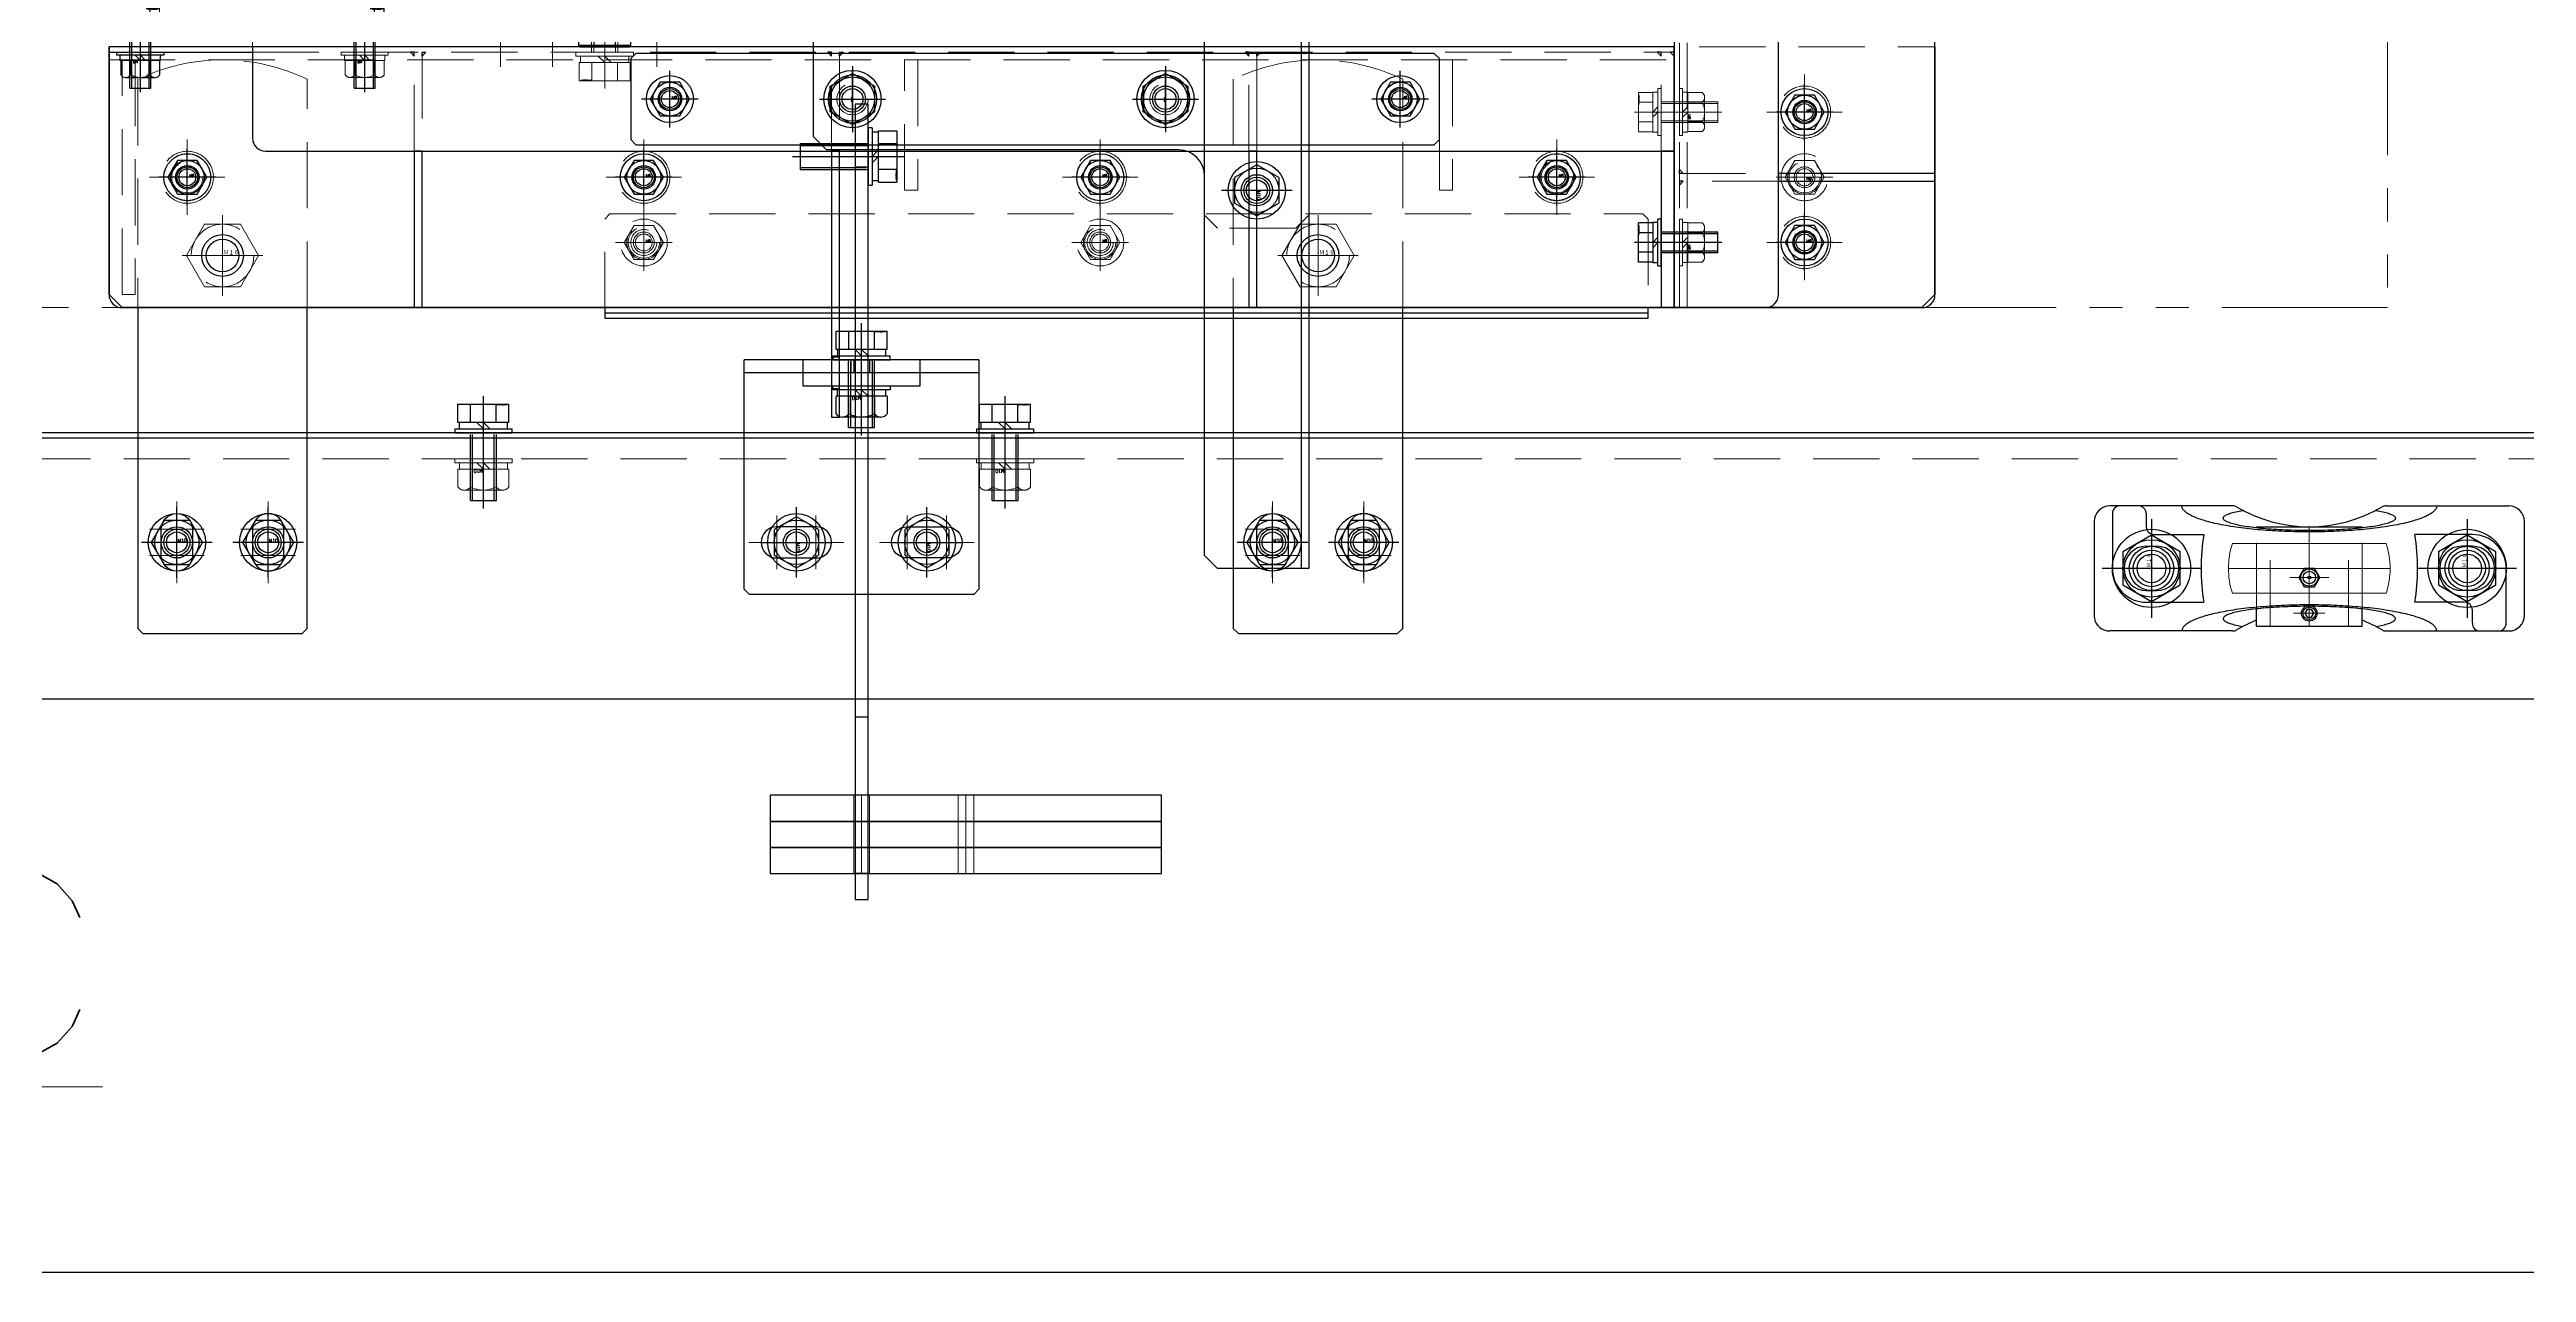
# Model space of a CAD drawing. Header units: millimetres. Extents: x -8731 to 85711, y -14522 to 31379.
# Drawn here: x 11415 to 12364, y 16897 to 17366 of the extents above; entities that cross this region are included whole.
import ezdxf

# ---------------------------------------------------------------- set-up
doc = ezdxf.new("R2010")
doc.units = ezdxf.units.MM
doc.header["$LTSCALE"] = 4
for name, pattern in [('CENTER2', [28.575, 19.05, -3.175, 3.175, -3.175]), ('HIDDEN', [9.525, 6.35, -3.175]), ('PHANTOM2', [31.75, 15.875, -3.175, 3.175, -3.175, 3.175, -3.175])]:
    doc.linetypes.add(name, pattern=pattern)
for name, color, linetype, lineweight in [('01_NORMAL', 7, 'Continuous', 25), ('04_HIDDEN', 2, 'HIDDEN', 13), ('05_CENTER', 4, 'CENTER2', 13), ('06_PHANTOM', 2, 'PHANTOM2', 13), ('08_DIM', 3, 'Continuous', 13)]:
    doc.layers.add(name, color=color, linetype=linetype, lineweight=lineweight)
doc.layers.add('10_DRAFT', color=8, linetype='Continuous', lineweight=0, plot=False)
doc.styles.add('KANJI0', font='txt.shx', dxfattribs={"width": 0.9, "height": 30, "bigfont": 'bigfont'})
doc.styles.add('KSS_TXT', font='txt.shx', dxfattribs={"bigfont": 'extfont2.shx'})
doc.styles.add('KSS_TXT_L', font='txt.shx', dxfattribs={"height": 9, "bigfont": 'extfont2.shx'})

# ---------------------------------------------------------------- blocks, each defined once
blk = doc.blocks.new('A$C53D772FE_1_1_1')
at = {"color": 0}
for p, q in [((0, -1000), (1030, -1000)), ((2, -998), (1030, -998))]:
    blk.add_line(p, q, dxfattribs=at)
at = {"layer": '05_CENTER'}
for p, q in [((600, -1007.75), (600, -990.4)), ((800, -1007.75), (800, -990.4))]:
    blk.add_line(p, q, dxfattribs=at)
blk = doc.blocks.new('A$C7E374867_2_1')
at = {"color": 0}
for p, q in [((-9.81, 11), (9.81, 11)), ((-9.81, 4), (-9.81, 11)), ((-4.91, 4), (-4.91, 11)), ((4.91, 4), (4.91, 11)), ((9.81, 4), (9.81, 11)), ((-11, 1.5), (11, 1.5)), ((-11, 1.5), (-11, 0)), ((-11, 0), (11, 0)), ((9.81, 4), (-9.81, 4)), ((-9.25, 4), (-9.25, 1.5)), ((0, 1.5), (-2.5, 4)), ((0, 4), (2.5, 1.5)), ((9.25, 1.5), (9.25, 4)), ((11, 0), (11, 1.5))]:
    blk.add_line(p, q, dxfattribs=at)
at = {"color": 0, "linetype": 'CENTER2'}
blk.add_line((0, -29), (0, 14), dxfattribs=at)
at = {"color": 0, "linetype": 'HIDDEN'}
for p, q in [((-5, -26), (-5, 0)), ((-4.19, -26), (-4.19, 0)), ((4.19, -26), (4.19, 0)), ((5, -26), (5, 0)), ((-5, -26), (5, -26))]:
    blk.add_line(p, q, dxfattribs=at)
at = {"layer": '10_DRAFT', "style": 'KSS_TXT_L'}
blk.add_text('BT-M10x30L,SW,PW', height=0.3, dxfattribs=at).set_placement((5.05, 10.66))
blk = doc.blocks.new('M10Nza_1_1_1')
at = {"color": 0}
for p, q in [((-9.8, 4), (-9.8, 10.69)), ((-7.35, 12), (7.35, 12)), ((-4.9, 4), (-4.9, 10.69)), ((4.9, 10.69), (4.9, 4)), ((9.8, 10.69), (9.8, 4)), ((-9.8, 4), (9.8, 4)), ((-9.2, 1.5), (-9.2, 4)), ((0, 1.5), (-2.5, 4)), ((0, 4), (2.5, 1.5)), ((9.2, 4), (9.2, 1.5))]:
    blk.add_line(p, q, dxfattribs=at)
at = {"color": 0, "linetype": 'CENTER2'}
blk.add_line((0, 12), (0, 0), dxfattribs=at)
at = {"color": 0}
blk.add_lwpolyline([(-11, 1.5), (11, 1.5), (11, 0), (-11, 0)], close=True, dxfattribs=at)
for centre, radius, start, end in [((-7.35, 9.06), 2.94, 33.626, 146.374), ((0, 2.2), 9.8, 60, 120), ((7.35, 9.06), 2.94, 33.626, 146.374)]:
    blk.add_arc(centre, radius, start, end, dxfattribs=at)
at = {"layer": '10_DRAFT', "style": 'KSS_TXT'}
blk.add_text('M10', height=1.25, dxfattribs=at).set_placement((0.26, 4.12))
blk = doc.blocks.new('A$C020300C3_1')
at = {"xscale": -1}
blk.add_blockref('A$C53D772FE_1_1_1', (1250, 0), dxfattribs=at)
for p in [(450, -998), (650, -998)]:
    blk.add_blockref('A$C7E374867_2_1', p)
at = {"layer": '04_HIDDEN', "rotation": 180}
for p in [(450, -1008), (650, -1008)]:
    blk.add_blockref('M10Nza_1_1_1', p, dxfattribs=at)
blk = doc.blocks.new('A$C2A2D3C10_1_1_1')
at = {"color": 0}
blk.add_lwpolyline([(100, -1100), (2600, -1100), (2600, -1000), (100, -1000)], close=True, dxfattribs=at)
for centre, radius in [((1682.5, -1040), 6), ((1717.5, -1040), 6), ((2102.5, -1040), 6), ((2137.5, -1040), 6), ((2439.5, -1050), 8.5), ((2560.5, -1050), 8.5)]:
    blk.add_circle(centre, radius, dxfattribs=at)
at = {"layer": '04_HIDDEN'}
blk.add_line((100, -1008), (2600, -1008), dxfattribs=at)
at = {"layer": '05_CENTER'}
for p, q in [((1800, -991.1), (1800, -1017.13)), ((2000, -991.1), (2000, -1017.13)), ((1682.5, -1049.34), (1682.5, -1030.66)), ((1717.5, -1049.34), (1717.5, -1030.66)), ((2102.5, -1049.34), (2102.5, -1030.66)), ((2137.5, -1049.34), (2137.5, -1030.66)), ((1691.84, -1040), (1673.16, -1040)), ((1726.84, -1040), (1708.16, -1040)), ((2111.84, -1040), (2093.16, -1040)), ((2146.84, -1040), (2128.16, -1040)), ((2439.5, -1062.34), (2439.5, -1037.66)), ((2560.5, -1062.34), (2560.5, -1037.66)), ((2451.84, -1050), (2427.16, -1050)), ((2572.84, -1050), (2548.16, -1050))]:
    blk.add_line(p, q, dxfattribs=at)
blk = doc.blocks.new('A$C18E43E91_1_1')
at = {"color": 0}
blk.add_lwpolyline([(-22.5, -5), (22.5, -5), (22.5, 0), (-22.5, 0)], close=True, dxfattribs=at)
at = {"layer": '05_CENTER'}
blk.add_line((0, 4.54), (0, -9.56), dxfattribs=at)
blk = doc.blocks.new('A$C5BDD71DD_1_1')
at = {"color": 0}
blk.add_lwpolyline([(-35, 0), (115, 0), (115, 10), (-35, 10)], close=True, dxfattribs=at)
at = {"layer": '04_HIDDEN'}
for p, q in [((-3, 10), (-3, 0)), ((3, 10), (3, 0)), ((37, 10), (37, 0)), ((43, 10), (43, 0))]:
    blk.add_line(p, q, dxfattribs=at)
at = {"layer": '10_DRAFT'}
for p, q in [((0, 10), (0, 0)), ((40, 10), (40, 0))]:
    blk.add_line(p, q, dxfattribs=at)
blk = doc.blocks.new('A$C72D80D2E_1_1')
at = {"color": 0}
for p, q in [((-70, 75), (-70, -15)), ((-70, 75), (18, 75)), ((-65, 75), (-65, -15)), ((18, 75), (20, 73)), ((20, 73), (20, -13)), ((-65, 52.5), (-70, 52.5)), ((-70, 33), (-65, 33)), ((-70, 27), (-65, 27)), ((-70, 7.5), (-65, 7.5)), ((18, -15), (-70, -15)), ((20, -13), (18, -15))]:
    blk.add_line(p, q, dxfattribs=at)
for points in [[(6, 62.5), (6, 47.5, -1), (-6, 47.5), (-6, 62.5, -1)], [(6, -2.5), (6, 12.5, 1), (-6, 12.5), (-6, -2.5, 1)]]:
    blk.add_lwpolyline(points, format="xyb", close=True, dxfattribs=at)
at = {"layer": '04_HIDDEN'}
for p, q in [((-65, 35), (-70, 35)), ((-65, 34), (-70, 34)), ((-65, 26), (-70, 26)), ((-65, 25), (-70, 25))]:
    blk.add_line(p, q, dxfattribs=at)
at = {"layer": '05_CENTER'}
for p, q in [((0, 36.82), (0, 73.18)), ((10.27, 62.5), (-10.27, 62.5)), ((10.27, 55), (-10.27, 55)), ((10.27, 47.5), (-10.27, 47.5)), ((-60.91, 30), (-74.09, 30)), ((0, 23.18), (0, -13.18)), ((10.27, 12.5), (-10.27, 12.5)), ((10.27, 5), (-10.27, 5)), ((10.27, -2.5), (-10.27, -2.5))]:
    blk.add_line(p, q, dxfattribs=at)
blk = doc.blocks.new('A$C26AE4281_1_1')
at = {"color": 0}
for p, q in [((215, 5), (215, 0)), ((275, 5), (275, 0))]:
    blk.add_line(p, q, dxfattribs=at)
blk.add_lwpolyline([(-20, 0), (285, 0), (285, 5), (-20, 5)], close=True)
at = {"layer": '04_HIDDEN'}
for p, q in [((-5, 5), (-5, 0)), ((-4, 5), (-4, 0)), ((4, 5), (4, 0)), ((5, 5), (5, 0))]:
    blk.add_line(p, q, dxfattribs=at)
at = {"layer": '05_CENTER'}
blk.add_line((0, 9.09), (0, -4.09), dxfattribs=at)
blk = doc.blocks.new('10b_2_1')
at = {"color": 0, "linetype": 'CENTER2'}
for p, q in [((0, -13.51), (0, 13.51)), ((13.51, 0), (-13.51, 0))]:
    blk.add_line(p, q, dxfattribs=at)
at = {"color": 0}
for p, q in [((-4.9, 8.49), (-9.8, 0)), ((-9.8, 0), (-4.9, -8.49)), ((-4.9, 8.49), (4.9, 8.49)), ((9.8, 0), (4.9, 8.49)), ((4.9, -8.49), (9.8, 0)), ((-4.9, -8.49), (4.9, -8.49))]:
    blk.add_line(p, q, dxfattribs=at)
for radius in [11, 8.49, 5, 4]:
    blk.add_circle((0, 0), radius, dxfattribs=at)
at = {"layer": '10_DRAFT', "style": 'KSS_TXT'}
blk.add_text('M10', height=1.25, dxfattribs=at).set_placement((0.26, 0.12))
blk = doc.blocks.new('A$C3FA900D2_1_1')
for name, p, rotation in [('A$C5BDD71DD_1_1', (255, 2.5), 90), ('A$C5BDD71DD_1_1', (265, 2.5), 90), ('A$C5BDD71DD_1_1', (275, 2.5), 90), ('A$C18E43E91_1_1', (83, 2.5), 90), ('A$C7E374867_2_1', (78, 2.5), 90), ('M10Nza_1_1_1', (88, 2.5), 270)]:
    blk.add_blockref(name, p, dxfattribs=dict(rotation=rotation))
for name, p in [('A$C72D80D2E_1_1', (148, -27.5)), ('10b_2_1', (148, 27.5)), ('A$C7E374867_2_1', (0, 5)), ('A$C26AE4281_1_1', (0, 0)), ('10b_2_1', (148, -22.5))]:
    blk.add_blockref(name, p)
blk = doc.blocks.new('A$C16EB5BEB_1_1')
at = {"rotation": 270}
blk.add_blockref('A$C3FA900D2_1_1', (27.5, 148), dxfattribs=at)
blk = doc.blocks.new('M16Tz_1_1_1')
at = {"color": 0}
for radius in [8, 6.25]:
    blk.add_circle((0, 0), radius, dxfattribs=at)
at = {"layer": '05_CENTER'}
for p, q in [((0, -14.81), (0, 14.81)), ((14.81, 0), (-14.81, 0))]:
    blk.add_line(p, q, dxfattribs=at)
blk = doc.blocks.new('A$C248C13DD_1_1')
blk.add_lwpolyline([(90, 50), (-33, 50), (-35, 48), (-35, -13), (-33, -15), (90, -15)])
at = {"color": 0}
for points in [[(-5, 41), (5, 41, -1), (5, 29), (-5, 29, -1)], [(-5, -6), (5, -6, 1), (5, 6), (-5, 6, 1)]]:
    blk.add_lwpolyline(points, format="xyb", close=True, dxfattribs=at)
at = {"layer": '04_HIDDEN'}
for points in [[(177.59, 50), (90, 50)], [(90, -15), (177.59, -15)]]:
    blk.add_lwpolyline(points, dxfattribs=at)
blk.add_arc((110, 17.5), 75, 334.32071, 25.67929, dxfattribs=at)
at = {"layer": '05_CENTER'}
for p, q in [((-5, 45.5), (-5, 24.5)), ((0, 45.5), (0, 24.5)), ((5, 45.5), (5, 24.5)), ((15.68, 35), (-15.68, 35)), ((-5, -10.5), (-5, 10.5)), ((0, -10.5), (0, 10.5)), ((5, -10.5), (5, 10.5)), ((15.68, 0), (-15.68, 0))]:
    blk.add_line(p, q, dxfattribs=at)
blk.add_blockref('M16Tz_1_1_1', (110, 17.5))
blk = doc.blocks.new('M16Bu_1_1')
at = {"color": 0}
for p, q in [((-6.92, 11.99), (-13.85, 0)), ((6.93, 11.99), (-6.92, 11.99)), ((13.85, 0), (6.93, 11.99)), ((-13.85, 0), (-6.92, -11.99)), ((6.93, -11.99), (13.85, 0)), ((-6.92, -11.99), (6.93, -11.99))]:
    blk.add_line(p, q, dxfattribs=at)
at = {"color": 0, "linetype": 'CENTER2'}
for p, q in [((0, -15.42), (0, 15.42)), ((15.42, 0), (-15.42, 0))]:
    blk.add_line(p, q, dxfattribs=at)
at = {"color": 0}
blk.add_circle((0, 0), 11.99, dxfattribs=at)
at = {"layer": '10_DRAFT', "style": 'KANJI0', "width": 0.82}
blk.add_text('Ｍ１６', height=1.714, dxfattribs=at).set_placement((0.41, 0.18))
blk = doc.blocks.new('A$C133D4326_1_1')
at = {"rotation": 90}
blk.add_blockref('A$C248C13DD_1_1', (0, 0), dxfattribs=at)
for p in [(-35, 0), (0, 0)]:
    blk.add_blockref('10b_2_1', p)
at = {"layer": '04_HIDDEN'}
blk.add_blockref('M16Bu_1_1', (-17.5, 110), dxfattribs=at)
blk = doc.blocks.new('A$C76D83096_1_1_1')
at = {"layer": '05_CENTER'}
for p, q in [((-5.79, 43), (11.69, 43)), ((-5.79, 0), (1705.69, 0)), ((-5.74, -43), (11.74, -43))]:
    blk.add_line(p, q, dxfattribs=at)
blk = doc.blocks.new('A$C4A032556_1_1_1')
at = {"color": 0}
blk.add_lwpolyline([(150, 50), (150, 50), (150, -45), (145, -50), (-545, -50), (-550, -45), (-550, 50)], dxfattribs=at)
for centre in [(100, 25), (-520, 0), (-345, 0), (-170, 0), (5, 0), (100, -25)]:
    blk.add_circle(centre, 4.5, dxfattribs=at)
at = {"layer": '04_HIDDEN'}
blk.add_lwpolyline([(-550, 50), (150, 50)], dxfattribs=at)
for centre in [(100, 25), (-520, 0), (-345, 0), (-170, 0), (5, 0), (100, -25)]:
    blk.add_circle(centre, 10, dxfattribs=at)
at = {"layer": '05_CENTER'}
for p, q in [((100, 10.56), (100, 39.44)), ((114.44, 25), (85.56, 25)), ((-520, -14.44), (-520, 14.44)), ((-345, -14.44), (-345, 14.44)), ((-170, -14.44), (-170, 14.44)), ((5, -14.44), (5, 14.44)), ((-505.56, 0), (-534.44, 0)), ((-330.56, 0), (-359.44, 0)), ((-155.56, 0), (-184.44, 0)), ((19.44, 0), (-9.44, 0)), ((100, -39.44), (100, -10.56)), ((114.44, -25), (85.56, -25))]:
    blk.add_line(p, q, dxfattribs=at)
blk = doc.blocks.new('A$C73615150_1_1_1')
at = {"color": 0}
for p, q in [((-80, 48), (-25, 48)), ((-25, 50), (-25, 15)), ((-20, 10), (520, 10))]:
    blk.add_line(p, q, dxfattribs=at)
blk.add_lwpolyline([(520, -50), (520, -50), (520, 50), (-80, 50), (-80, -45, 0.414214), (-75, -50), (-75, -50), (520, -50)], format="xyb", dxfattribs=at)
at = {"color": 3}
for points in [[(37, 48), (35.5, 48), (35.5, 48), (37, 46.5)], [(40, 48), (41.5, 48), (41.5, 48), (40, 46.5)], [(197, 48), (195.5, 48), (195.5, 48), (197, 46.5)], [(200, 48), (201.5, 48), (201.5, 48), (200, 46.5)], [(357, 48), (355.5, 48), (355.5, 48), (357, 46.5)], [(360, 48), (361.5, 48), (361.5, 48), (360, 46.5)], [(515, 48), (513.5, 48), (513.5, 48), (515, 46.5)], [(520, 48), (518.5, 48), (518.5, 48), (520, 46.5)]]:
    blk.add_lwpolyline(points, close=True, dxfattribs=at)
at = {"color": 0}
for points in [[(40, 10), (37, 10), (37, -50), (40, -50)], [(200, 10), (197, 10), (197, -92), (200, -92)], [(360, 10), (357, 10), (357, -50), (360, -50)], [(520, 10), (515, 10), (515, -50), (520, -50)]]:
    blk.add_lwpolyline(points, close=True, dxfattribs=at)
for centre in [(135, 30), (415, 30), (-50, 0), (125, 0), (300, 0), (475, 0)]:
    blk.add_circle(centre, 4.5, dxfattribs=at)
blk.add_arc((-20, 15), 5, 180, 270, dxfattribs=at)
at = {"layer": '04_HIDDEN'}
for p, q in [((-25, 48), (520, 48)), ((37, 10), (37, 48)), ((40, 48), (40, 10)), ((197, 10), (197, 48)), ((200, 48), (200, 10)), ((357, 10), (357, 48)), ((360, 10), (360, 48)), ((360, 48), (360, 10)), ((515, 10), (515, 48)), ((520, 48), (520, 10)), ((197, -69), (200, -69)), ((197, -81), (200, -81))]:
    blk.add_line(p, q, dxfattribs=at)
at = {"layer": '05_CENTER'}
for p, q in [((-68, 42.39), (-68, 55.61)), ((18, 42.39), (18, 55.61)), ((70, 42.39), (70, 55.61)), ((90, 42.39), (90, 55.61)), ((110, 42.39), (110, 55.61)), ((130, 42.39), (130, 55.61)), ((142.34, 30), (127.66, 30)), ((135, 22.66), (135, 37.34)), ((422.34, 30), (407.66, 30)), ((415, 22.66), (415, 37.34)), ((509.2, 25), (525.89, 25)), ((-50, -9.34), (-50, 9.34)), ((125, -9.34), (125, 9.34)), ((300, -9.34), (300, 9.34)), ((475, -9.34), (475, 9.34)), ((-40.66, 0), (-59.34, 0)), ((134.34, 0), (115.66, 0)), ((309.34, 0), (290.66, 0)), ((484.34, 0), (465.66, 0)), ((509.2, -25), (525.89, -25)), ((191.62, -75), (205.22, -75))]:
    blk.add_line(p, q, dxfattribs=at)
at = {"layer": '10_DRAFT'}
blk.add_line((-25, 48), (-25, 50), dxfattribs=at)
blk = doc.blocks.new('A$C736D5B8A_1_1_1')
at = {"color": 0}
blk.add_line((-117, 10), (1773, 10), dxfattribs=at)
blk.add_lwpolyline([(-117, -50), (1773, -50, 0.414214), (1778, -45), (1778, 50), (-122, 50), (-122, -45, 0.414214)], format="xyb", close=True, dxfattribs=at)
at = {"color": 3}
for points in [[(-73.5, 48), (-75, 48), (-75, 48), (-73.5, 46.5)], [(-70.5, 48), (-69, 48), (-69, 48), (-70.5, 46.5)]]:
    blk.add_lwpolyline(points, close=True, dxfattribs=at)
at = {"color": 0}
blk.add_lwpolyline([(-70.5, 10), (-73.5, 10), (-73.5, -50), (-70.5, -50)], close=True, dxfattribs=at)
for centre in [(-97, 0), (-47, 0)]:
    blk.add_circle(centre, 4.5, dxfattribs=at)
blk.add_arc((-117, 15), 5, 180, 270, dxfattribs=at)
at = {"layer": '04_HIDDEN'}
for p, q in [((-122, 48), (1778, 48)), ((-73.5, 10), (-73.5, 48)), ((-70.5, 48), (-70.5, 10))]:
    blk.add_line(p, q, dxfattribs=at)
at = {"layer": '05_CENTER'}
for p, q in [((-97, 55.8), (-97, 42.11)), ((-47, 55.8), (-47, 42.11)), ((-97, -9.34), (-97, 9.34)), ((-47, -9.34), (-47, 9.34)), ((-87.66, 0), (-106.34, 0)), ((-37.66, 0), (-56.34, 0))]:
    blk.add_line(p, q, dxfattribs=at)
blk = doc.blocks.new('M8Nza_1_1_1')
at = {"color": 0}
for p, q in [((5.62, 9.7), (-5.63, 9.7)), ((-7.7, 3.2), (7.7, 3.2)), ((-7.7, 3.2), (-7.7, 1.2)), ((-7.5, 8.69), (-7.5, 3.2)), ((-3.75, 3.2), (-3.75, 8.69)), ((0, 1.2), (-2, 3.2)), ((0, 3.2), (2, 1.2)), ((3.75, 8.69), (3.75, 3.2)), ((7.5, 3.2), (7.5, 8.69)), ((7.7, 3.2), (7.7, 1.2))]:
    blk.add_line(p, q, dxfattribs=at)
at = {"color": 0, "linetype": 'CENTER2'}
blk.add_line((0, 9.7), (0, 0), dxfattribs=at)
at = {"color": 0}
blk.add_lwpolyline([(-9, 1.2), (9, 1.2), (9, 0), (-9, 0)], close=True, dxfattribs=at)
for centre, radius, start, end in [((-5.63, 7.45), 2.25, 33.626, 146.374), ((0, 2.2), 7.5, 60, 120), ((5.62, 7.45), 2.25, 33.626, 146.374)]:
    blk.add_arc(centre, radius, start, end, dxfattribs=at)
at = {"layer": '10_DRAFT', "style": 'KSS_TXT'}
blk.add_text('M8', height=1, dxfattribs=at).set_placement((0.87, 3.27))
blk = doc.blocks.new('A$C46CB4146_1_1_1')
at = {"color": 0, "linetype": 'CENTER2'}
blk.add_line((0, -23.3), (0, 10.2), dxfattribs=at)
at = {"color": 0}
for p, q in [((-9, 1.2), (9, 1.2)), ((-9, 1.2), (-9, 0)), ((-7.7, 3.2), (-7.7, 1.2)), ((7.7, 3.2), (-7.7, 3.2)), ((-7.51, 8.7), (7.51, 8.7)), ((-7.51, 3.2), (-7.51, 8.7)), ((-3.75, 3.2), (-3.75, 8.7)), ((0, 1.2), (-2, 3.2)), ((0, 3.2), (2, 1.2)), ((3.75, 3.2), (3.75, 8.7)), ((7.51, 3.2), (7.51, 8.7)), ((7.7, 1.2), (7.7, 3.2)), ((9, 0), (9, 1.2)), ((-9, 0), (9, 0))]:
    blk.add_line(p, q, dxfattribs=at)
at = {"color": 0, "linetype": 'HIDDEN'}
for p, q in [((-4, -21.8), (-4, 0)), ((-3.32, -21.8), (-3.32, 0)), ((3.32, -21.8), (3.32, 0)), ((4, -21.8), (4, 0)), ((-4, -21.8), (4, -21.8))]:
    blk.add_line(p, q, dxfattribs=at)
at = {"layer": '10_DRAFT', "style": 'KSS_TXT_L'}
blk.add_text('BT-M8x25L,SW,PW', height=0.3, dxfattribs=at).set_placement((2.97, 8.36))
blk = doc.blocks.new('8b_1_1_1')
at = {"color": 0, "linetype": 'CENTER2'}
for p, q in [((0, -10.87), (0, 10.87)), ((10.87, 0), (-10.87, 0))]:
    blk.add_line(p, q, dxfattribs=at)
at = {"color": 0}
for p, q in [((-3.75, 6.49), (-7.5, 0)), ((-3.75, 6.49), (-7.5, 0)), ((-7.5, 0), (-3.75, -6.49)), ((-7.5, 0), (-3.75, -6.49)), ((3.75, 6.49), (-3.75, 6.49)), ((3.75, 6.49), (-3.75, 6.49)), ((7.5, 0), (3.75, 6.49)), ((7.5, 0), (3.75, 6.49)), ((3.75, -6.49), (7.5, 0)), ((3.75, -6.49), (7.5, 0)), ((-3.75, -6.49), (3.75, -6.49)), ((-3.75, -6.49), (3.75, -6.49))]:
    blk.add_line(p, q, dxfattribs=at)
for radius in [9, 6.5, 4, 3.25]:
    blk.add_circle((0, 0), radius, dxfattribs=at)
at = {"layer": '10_DRAFT', "style": 'KSS_TXT'}
blk.add_text('M8', height=1, dxfattribs=at).set_placement((0.76, 0.14))
blk = doc.blocks.new('FWTAS-D20-M10-T20.0a_1_1')
at = {"color": 0}
for p, q in [((-10, -0.5), (10, -0.5)), ((-10, -19.5), (10, -19.5))]:
    blk.add_line(p, q, dxfattribs=at)
blk.add_lwpolyline([(-9.5, -20), (9.5, -20), (10, -19.5), (10, -0.5), (9.5, 0), (-9.5, 0), (-10, -0.5), (-10, -19.5)], close=True, dxfattribs=at)
at = {"layer": '04_HIDDEN', "color": 0}
for p, q in [((-5, 0), (-5, -20)), ((-4, 0), (-4, -20)), ((4, 0), (4, -20)), ((5, 0), (5, -20))]:
    blk.add_line(p, q, dxfattribs=at)
at = {"layer": '05_CENTER', "color": 0}
blk.add_line((0, -23.39), (0, 3.39), dxfattribs=at)
blk = doc.blocks.new('A$C7AFA21F4_1_1_1')
at = {"color": 0}
for p, q in [((-9.81, 11), (9.81, 11)), ((-9.81, 4), (-9.81, 11)), ((-4.91, 4), (-4.91, 11)), ((4.91, 4), (4.91, 11)), ((9.81, 4), (9.81, 11)), ((-11, 1.5), (11, 1.5)), ((-11, 1.5), (-11, 0)), ((-11, 0), (11, 0)), ((9.81, 4), (-9.81, 4)), ((-9.25, 4), (-9.25, 1.5)), ((0, 1.5), (-2.5, 4)), ((0, 4), (2.5, 1.5)), ((9.25, 1.5), (9.25, 4)), ((11, 0), (11, 1.5))]:
    blk.add_line(p, q, dxfattribs=at)
at = {"color": 0, "linetype": 'CENTER2'}
blk.add_line((0, -24), (0, 14), dxfattribs=at)
at = {"color": 0, "linetype": 'HIDDEN'}
for p, q in [((-5, -21), (-5, 0)), ((-4.19, -21), (-4.19, 0)), ((4.19, -21), (4.19, 0)), ((5, -21), (5, 0)), ((-5, -21), (5, -21))]:
    blk.add_line(p, q, dxfattribs=at)
at = {"layer": '10_DRAFT', "style": 'KSS_TXT_L'}
blk.add_text('BT-M10x25L,SW,PW', height=0.3, dxfattribs=at).set_placement((5.1, 10.66))
blk = doc.blocks.new('A$C7CBE1021_1_1')
at = {"color": 0}
blk.add_lwpolyline([(-13, -17.5), (293, -17.5), (295, -15.5), (295, 15.5), (293, 17.5), (-13, 17.5), (-15, 15.5), (-15, -15.5)], close=True, dxfattribs=at)
for centre in [(0, 0), (280, 0)]:
    blk.add_circle(centre, 4.5, dxfattribs=at)
at = {"layer": '05_CENTER'}
for p, q in [((0, -7.34), (0, 7.34)), ((280, -7.34), (280, 7.34)), ((7.34, 0), (-7.34, 0)), ((287.34, 0), (272.66, 0))]:
    blk.add_line(p, q, dxfattribs=at)
blk = doc.blocks.new('NTFLS-20b_1_1')
at = {"color": 0, "linetype": 'CENTER2'}
for p, q in [((0, -11.1), (0, 11.1)), ((11.1, 0), (-11.1, 0))]:
    blk.add_line(p, q, dxfattribs=at)
at = {"color": 0}
for p, q in [((-4.9, 8.49), (-9.8, 0)), ((-9.8, 0), (-4.9, -8.49)), ((-4.9, 8.49), (4.9, 8.49)), ((9.8, 0), (4.9, 8.49)), ((4.9, -8.49), (9.8, 0)), ((-4.9, -8.49), (4.9, -8.49))]:
    blk.add_line(p, q, dxfattribs=at)
for radius in [8.49, 5, 4]:
    blk.add_circle((0, 0), radius, dxfattribs=at)
blk = doc.blocks.new('A$C69041DDD_1_1_1')
at = {"color": 0}
for p, q in [((72, -884.5), (72, -844.5)), ((77, -889.5), (72, -884.5)), ((212, -889.5), (77, -889.5))]:
    blk.add_line(p, q, dxfattribs=at)
blk.add_circle((242, -905), 6, dxfattribs=at)
blk.add_arc((212, -899.5), 10, 0, 90, dxfattribs=at)
at = {"layer": '04_HIDDEN'}
for p, q in [((262, -844.5), (262, -914.5)), ((222, -914.5), (222, -899.5)), ((227, -919.5), (222, -914.5)), ((257, -919.5), (227, -919.5)), ((262, -914.5), (257, -919.5))]:
    blk.add_line(p, q, dxfattribs=at)
for centre in [(87, -870), (207, -870)]:
    blk.add_circle(centre, 6, dxfattribs=at)
at = {"layer": '05_CENTER'}
for p, q in [((87, -880.05), (87, -859.95)), ((207, -880.05), (207, -859.95)), ((76.95, -870), (97.05, -870)), ((196.95, -870), (217.05, -870)), ((242, -914.34), (242, -895.66)), ((232.66, -905), (251.34, -905))]:
    blk.add_line(p, q, dxfattribs=at)
at = {"color": 4, "rotation": 270}
for p in [(87, -870), (207, -870)]:
    blk.add_blockref('NTFLS-20b_1_1', p, dxfattribs=at)
blk = doc.blocks.new('A$C5EC12063_1_1')
at = {"color": 0}
blk.add_line((-1955, 17), (145, 17), dxfattribs=at)
blk.add_lwpolyline([(-1955, 20), (145, 20), (145, -15), (140, -20), (-1950, -20), (-1955, -15)], close=True, dxfattribs=at)
blk.add_circle((0, 0), 6, dxfattribs=at)
at = {"layer": '05_CENTER'}
for p, q in [((9.34, 0), (-9.34, 0)), ((0, -9.34), (0, 9.34))]:
    blk.add_line(p, q, dxfattribs=at)
blk = doc.blocks.new('A$C491655AE_1_1_1')
at = {"color": 0, "linetype": 'CENTER2'}
for p, q in [((0, -12.64), (0, 12.64)), ((-12.64, 0), (12.64, 0))]:
    blk.add_line(p, q, dxfattribs=at)
at = {"color": 0}
for p, q in [((-9.81, 0), (-4.91, 8.5)), ((-4.91, -8.5), (-9.81, 0)), ((-4.91, 8.5), (4.91, 8.5)), ((4.91, 8.5), (9.81, 0)), ((9.81, 0), (4.91, -8.5)), ((4.91, -8.5), (-4.91, -8.5))]:
    blk.add_line(p, q, dxfattribs=at)
for radius in [11, 9.25]:
    blk.add_circle((0, 0), radius, dxfattribs=at)
at = {"layer": '10_DRAFT', "style": 'KSS_TXT_L'}
blk.add_text('BT-M10', height=0.3, dxfattribs=at).set_placement((-0.7, -0.54))
blk = doc.blocks.new('A$C48F4429B_1_1')
for name, p in [('A$C5EC12063_1_1', (57.5, 220)), ('10b_2_1', (57.5, 220)), ('A$C491655AE_1_1_1', (22.5, 185)), ('A$C491655AE_1_1_1', (22.5, 65))]:
    blk.add_blockref(name, p)
at = {"rotation": 90}
blk.add_blockref('A$C69041DDD_1_1_1', (-847.5, -22), dxfattribs=at)
blk = doc.blocks.new('A$C5F8F3055_1_1')
for name, p, rotation in [('A$C48F4429B_1_1', (-480, -847.5), 270), ('A$C736D5B8A_1_1_1', (-50, -828), 90), ('A$C76D83096_1_1_1', (-645, -850), 90), ('M8Nza_1_1_1', (-688, -852), 180), ('A$C46CB4146_1_1_1', (-105, -925), 90)]:
    blk.add_blockref(name, p, dxfattribs=dict(rotation=rotation))
for name, p in [('A$C46CB4146_1_1_1', (-688, -844)), ('A$C46CB4146_1_1_1', (-602, -844)), ('A$C73615150_1_1_1', (-620, -900)), ('A$C4A032556_1_1_1', (-150, -900)), ('A$C7CBE1021_1_1', (-485, -870)), ('8b_1_1_1', (-485, -870)), ('8b_1_1_1', (-205, -870)), ('8b_1_1_1', (-50, -875)), ('8b_1_1_1', (-670, -900)), ('8b_1_1_1', (-495, -900)), ('8b_1_1_1', (-320, -900)), ('8b_1_1_1', (-145, -900)), ('8b_1_1_1', (-50, -925))]:
    blk.add_blockref(name, p)
at = {"color": 4, "rotation": 180}
blk.add_blockref('FWTAS-D20-M10-T20.0a_1_1', (-510, -850), dxfattribs=at)
at = {"layer": '04_HIDDEN'}
for name, p, rotation in [('A$C7AFA21F4_1_1_1', (-510, -852), 180), ('M8Nza_1_1_1', (-602, -852), 180), ('A$C46CB4146_1_1_1', (-105, -875), 90), ('M8Nza_1_1_1', (-98, -875), 270), ('M8Nza_1_1_1', (-98, -925), 270)]:
    blk.add_blockref(name, p, dxfattribs=dict(at, rotation=rotation))
blk = doc.blocks.new('A$C22CC40F8_1_1_1')
at = {"color": 0}
for points in [[(500, -50), (500, 1850), (595, 1850), (600, 1845), (600, -45), (595, -50)], [(-100, 50), (500, 50), (500, -50), (-95, -50), (-100, -45)]]:
    blk.add_lwpolyline(points, close=True, dxfattribs=at)
for centre in [(-70, 0), (455, 0), (550, 0), (105, -25), (280, -25)]:
    blk.add_circle(centre, 6, dxfattribs=at)
at = {"layer": '04_HIDDEN'}
for p, q in [((505, -50), (505, 1850)), ((-100, 45), (500, 45))]:
    blk.add_line(p, q, dxfattribs=at)
for points in [[(-95, 45), (-90, 45), (-90, -45), (-95, -45)], [(205, 45), (210, 45), (210, -5), (205, -5)], [(410, 45), (415, 45), (415, -5), (410, -5)]]:
    blk.add_lwpolyline(points, close=True, dxfattribs=at)
at = {"layer": '05_CENTER'}
for p, q in [((-60.66, 0), (-79.34, 0)), ((-70, -9.34), (-70, 9.34)), ((464.34, 0), (445.66, 0)), ((455, -9.34), (455, 9.34)), ((559.34, 0), (540.66, 0)), ((550, -9.34), (550, 9.34)), ((105, -34.34), (105, -15.66)), ((280, -34.34), (280, -15.66)), ((114.34, -25), (95.66, -25)), ((289.34, -25), (270.66, -25))]:
    blk.add_line(p, q, dxfattribs=at)
blk = doc.blocks.new('A$C66BA4D2E_1_1')
at = {"color": 0}
blk.add_line((-15, -27), (385, -27), dxfattribs=at)
blk.add_lwpolyline([(-13, 11), (383, 11), (385, 9), (385, -29), (-15, -29), (-15, 9)], close=True, dxfattribs=at)
for centre in [(0, 0), (175, 0)]:
    blk.add_circle(centre, 5, dxfattribs=at)
at = {"layer": '05_CENTER'}
for p, q in [((0, -7.34), (0, 7.34)), ((175, -7.34), (175, 7.34)), ((7.34, 0), (-7.34, 0)), ((182.34, 0), (167.66, 0))]:
    blk.add_line(p, q, dxfattribs=at)
blk = doc.blocks.new('A$C63A57C5D_1_1')
at = {"layer": '01_NORMAL'}
for p, q in [((-510, -950), (-510, -954)), ((-510, -952), (-110, -952)), ((-510, -954), (-110, -954)), ((-110, -954), (-110, -950))]:
    blk.add_line(p, q, dxfattribs=at)
blk.add_blockref('A$C22CC40F8_1_1_1', (-600, -900))
at = {"layer": '04_HIDDEN'}
for name, p in [('8b_1_1_1', (-670, -900)), ('8b_1_1_1', (-145, -900)), ('A$C66BA4D2E_1_1', (-495, -925)), ('8b_1_1_1', (-495, -925)), ('8b_1_1_1', (-320, -925))]:
    blk.add_blockref(name, p, dxfattribs=at)
at = {"layer": '04_HIDDEN', "xscale": -1, "rotation": 180}
blk.add_blockref('8b_1_1_1', (-50, -900), dxfattribs=at)
blk = doc.blocks.new('M14Nv_1_1_1')
at = {"color": 0}
for p, q in [((-6.35, 11), (-12.7, 0)), ((6.35, 11), (-6.35, 11)), ((12.7, 0), (6.35, 11)), ((-12.7, 0), (-6.35, -11)), ((6.35, -11), (12.7, 0)), ((-6.35, -11), (6.35, -11))]:
    blk.add_line(p, q, dxfattribs=at)
at = {"color": 0, "linetype": 'CENTER2'}
for p, q in [((0, -18.89), (0, 18.89)), ((18.89, 0), (-18.89, 0))]:
    blk.add_line(p, q, dxfattribs=at)
at = {"color": 0}
for radius in [15, 11, 7, 5.5]:
    blk.add_circle((0, 0), radius, dxfattribs=at)
at = {"layer": '10_DRAFT', "ltscale": 3, "style": 'KANJI0', "width": 0.82}
blk.add_text('Ｍ１４', height=1.5, dxfattribs=at).set_placement((0.39, 0.1))
blk = doc.blocks.new('MUCAP206Jc_1_1_1')
at = {"color": 0}
for p, q in [((-29.39, 24), (-76.5, 24)), ((-75.5, 21), (-75.5, 0)), ((-62.5, 21), (-62.5, 16)), ((29.39, 24), (76.5, 24)), ((-82.5, 18), (-82.5, -18)), ((-59.5, 13), (-40.48, 13)), ((-20.25, 15.9), (20.25, 15.9)), ((-20.25, 15.53), (-20.25, 15.9)), ((20.25, 15.53), (20.25, 15.9)), ((62.5, 13), (40.48, 13)), ((82.5, -18), (82.5, 18)), ((-62.5, 8.5), (-58.5, 8.5)), ((62.5, 8.5), (58.5, 8.5)), ((-62.5, -8.5), (-58.5, -8.5)), ((62.5, -8.5), (58.5, -8.5)), ((75.5, -21), (75.5, 0)), ((-62.5, -13), (-40.48, -13)), ((-20.25, -22.2), (-20.25, -15.53)), ((20.25, -22.2), (20.25, -15.53)), ((59.5, -13), (40.48, -13)), ((62.5, -21), (62.5, -16)), ((-29.39, -24), (-76.5, -24)), ((-20.25, -22.2), (20.25, -22.2)), ((29.39, -24), (76.5, -24))]:
    blk.add_line(p, q, dxfattribs=at)
for points in [[(-2.02, 0), (-4.04, -3.5), (-2.02, -7), (2.02, -7), (4.04, -3.5), (2.02, 0)], [(-0.87, -15.7), (-1.73, -17.2), (-0.87, -18.7), (0.87, -18.7), (1.73, -17.2), (0.87, -15.7)]]:
    blk.add_lwpolyline(points, close=True, dxfattribs=at)
for points in [[(48.83, 24, 0), (48.82, 23.75, 0), (48.77, 23.51, 0), (48.7, 23.26, 0), (48.6, 23.02, 0), (48.46, 22.78, 0), (48.3, 22.53, 0), (48.11, 22.29, 0), (47.89, 22.05, 0), (47.64, 21.81, 0), (47.37, 21.57, 0), (47.06, 21.33, 0), (46.73, 21.1, 0), (46.37, 20.86, 0), (45.98, 20.63, 0), (45.56, 20.4, 0), (45.11, 20.17, 0), (44.64, 19.95, 0), (44.14, 19.72, 0), (43.62, 19.5, 0), (43.07, 19.29, 0), (42.49, 19.07, 0), (41.88, 18.86, 0), (41.26, 18.65, 0), (40.6, 18.44, 0), (39.92, 18.24, 0), (39.22, 18.04, 0), (38.5, 17.85, 0), (37.75, 17.66, 0), (36.98, 17.47, 0), (36.18, 17.28, 0), (35.37, 17.11, 0), (34.53, 16.93, 0), (33.67, 16.76, 0), (32.79, 16.59, 0), (31.9, 16.43, 0), (30.98, 16.27, 0), (30.04, 16.12, 0), (29.09, 15.97, 0), (28.12, 15.82, 0), (27.13, 15.68, 0), (26.12, 15.55, 0), (25.1, 15.42, 0), (24.07, 15.3, 0), (23.02, 15.18, 0), (21.96, 15.07, 0), (20.88, 14.96, 0), (19.79, 14.86, 0), (18.69, 14.76, 0), (17.57, 14.67, 0), (16.45, 14.58, 0), (15.32, 14.51, 0), (14.17, 14.43, 0), (13.02, 14.36, 0), (11.87, 14.3, 0), (10.7, 14.24, 0), (9.53, 14.19, 0), (8.35, 14.15, 0), (7.17, 14.11, 0), (5.98, 14.07, 0), (4.79, 14.05, 0), (3.59, 14.03, 0), (2.4, 14.01, 0), (1.2, 14, 0), (0, 14, 0), (-1.2, 14, 0), (-2.4, 14.01, 0), (-3.59, 14.03, 0), (-4.79, 14.05, 0), (-5.98, 14.07, 0), (-7.17, 14.11, 0), (-8.35, 14.15, 0), (-9.53, 14.19, 0), (-10.7, 14.24, 0), (-11.87, 14.3, 0), (-13.02, 14.36, 0), (-14.17, 14.43, 0), (-15.32, 14.51, 0), (-16.45, 14.58, 0), (-17.57, 14.67, 0), (-18.69, 14.76, 0), (-19.79, 14.86, 0), (-20.88, 14.96, 0), (-21.96, 15.07, 0), (-23.02, 15.18, 0), (-24.07, 15.3, 0), (-25.1, 15.42, 0), (-26.12, 15.55, 0), (-27.13, 15.68, 0), (-28.12, 15.82, 0), (-29.09, 15.97, 0), (-30.04, 16.12, 0), (-30.98, 16.27, 0), (-31.9, 16.43, 0), (-32.79, 16.59, 0), (-33.67, 16.76, 0), (-34.53, 16.93, 0), (-35.37, 17.11, 0), (-36.18, 17.28, 0), (-36.98, 17.47, 0), (-37.75, 17.66, 0), (-38.5, 17.85, 0), (-39.22, 18.04, 0), (-39.92, 18.24, 0), (-40.6, 18.44, 0), (-41.26, 18.65, 0), (-41.88, 18.86, 0), (-42.49, 19.07, 0), (-43.07, 19.29, 0), (-43.62, 19.5, 0), (-44.14, 19.72, 0), (-44.64, 19.95, 0), (-45.11, 20.17, 0), (-45.56, 20.4, 0), (-45.98, 20.63, 0), (-46.37, 20.86, 0), (-46.73, 21.1, 0), (-47.06, 21.33, 0), (-47.37, 21.57, 0), (-47.64, 21.81, 0), (-47.89, 22.05, 0), (-48.11, 22.29, 0), (-48.3, 22.53, 0), (-48.46, 22.78, 0), (-48.6, 23.02, 0), (-48.7, 23.26, 0), (-48.77, 23.51, 0), (-48.82, 23.75, 0), (-48.83, 24, 0)], [(25.5, 22.27, 0), (26.23, 22.14, 0), (26.92, 22, 0), (27.57, 21.87, 0), (28.2, 21.73, 0), (28.78, 21.58, 0), (29.33, 21.43, 0), (29.85, 21.28, 0), (30.33, 21.13, 0), (30.77, 20.98, 0), (31.17, 20.82, 0), (31.53, 20.66, 0), (31.86, 20.5, 0), (32.14, 20.34, 0), (32.38, 20.18, 0), (32.59, 20.01, 0), (32.75, 19.85, 0), (32.87, 19.68, 0), (32.95, 19.51, 0), (33, 19.35, 0), (32.99, 19.18, 0), (32.95, 19.01, 0), (32.87, 18.85, 0), (32.75, 18.68, 0), (32.58, 18.51, 0), (32.38, 18.35, 0), (32.13, 18.19, 0), (31.85, 18.02, 0), (31.52, 17.86, 0), (31.16, 17.7, 0), (30.75, 17.55, 0), (30.31, 17.39, 0), (29.83, 17.24, 0), (29.32, 17.09, 0), (28.76, 16.94, 0), (28.18, 16.8, 0), (27.55, 16.66, 0), (26.89, 16.52, 0), (26.2, 16.39, 0), (25.48, 16.26, 0), (24.72, 16.13, 0), (23.94, 16.01, 0), (23.12, 15.89, 0), (22.28, 15.77, 0), (21.4, 15.66, 0), (20.5, 15.56, 0), (19.58, 15.45, 0), (18.63, 15.36, 0), (17.66, 15.27, 0), (16.66, 15.18, 0), (15.65, 15.1, 0), (14.61, 15.02, 0), (13.56, 14.95, 0), (12.49, 14.88, 0), (11.4, 14.82, 0), (10.3, 14.77, 0), (9.19, 14.72, 0), (8.07, 14.67, 0), (6.93, 14.64, 0), (5.79, 14.6, 0), (4.64, 14.58, 0), (3.49, 14.56, 0), (2.33, 14.54, 0), (1.16, 14.53, 0), (0, 14.53, 0), (-1.16, 14.53, 0), (-2.33, 14.54, 0), (-3.49, 14.56, 0), (-4.64, 14.58, 0), (-5.79, 14.6, 0), (-6.93, 14.64, 0), (-8.07, 14.67, 0), (-9.19, 14.72, 0), (-10.3, 14.77, 0), (-11.4, 14.82, 0), (-12.49, 14.88, 0), (-13.56, 14.95, 0), (-14.61, 15.02, 0), (-15.65, 15.1, 0), (-16.66, 15.18, 0), (-17.66, 15.27, 0), (-18.63, 15.36, 0), (-19.58, 15.45, 0), (-20.5, 15.56, 0), (-21.4, 15.66, 0), (-22.28, 15.77, 0), (-23.12, 15.89, 0), (-23.94, 16.01, 0), (-24.72, 16.13, 0), (-25.48, 16.26, 0), (-26.2, 16.39, 0), (-26.89, 16.52, 0), (-27.55, 16.66, 0), (-28.18, 16.8, 0), (-28.76, 16.94, 0), (-29.32, 17.09, 0), (-29.83, 17.24, 0), (-30.31, 17.39, 0), (-30.75, 17.55, 0), (-31.16, 17.7, 0), (-31.52, 17.86, 0), (-31.85, 18.02, 0), (-32.13, 18.19, 0), (-32.38, 18.35, 0), (-32.58, 18.51, 0), (-32.75, 18.68, 0), (-32.87, 18.85, 0), (-32.95, 19.01, 0), (-32.99, 19.18, 0), (-33, 19.35, 0), (-32.95, 19.51, 0), (-32.87, 19.68, 0), (-32.75, 19.85, 0), (-32.59, 20.01, 0), (-32.38, 20.18, 0), (-32.14, 20.34, 0), (-31.86, 20.5, 0), (-31.53, 20.66, 0), (-31.17, 20.82, 0), (-30.77, 20.98, 0), (-30.33, 21.13, 0), (-29.85, 21.28, 0), (-29.33, 21.43, 0), (-28.78, 21.58, 0), (-28.2, 21.73, 0), (-27.57, 21.87, 0), (-26.92, 22, 0), (-26.23, 22.14, 0), (-25.5, 22.27, 0)], [(48.83, -24, 0), (48.82, -23.75, 0), (48.77, -23.51, 0), (48.7, -23.26, 0), (48.6, -23.02, 0), (48.46, -22.78, 0), (48.3, -22.53, 0), (48.11, -22.29, 0), (47.89, -22.05, 0), (47.64, -21.81, 0), (47.37, -21.57, 0), (47.06, -21.33, 0), (46.73, -21.1, 0), (46.37, -20.86, 0), (45.98, -20.63, 0), (45.56, -20.4, 0), (45.11, -20.17, 0), (44.64, -19.95, 0), (44.14, -19.72, 0), (43.62, -19.5, 0), (43.07, -19.29, 0), (42.49, -19.07, 0), (41.88, -18.86, 0), (41.26, -18.65, 0), (40.6, -18.44, 0), (39.92, -18.24, 0), (39.22, -18.04, 0), (38.5, -17.85, 0), (37.75, -17.66, 0), (36.98, -17.47, 0), (36.18, -17.28, 0), (35.37, -17.11, 0), (34.53, -16.93, 0), (33.67, -16.76, 0), (32.79, -16.59, 0), (31.9, -16.43, 0), (30.98, -16.27, 0), (30.04, -16.12, 0), (29.09, -15.97, 0), (28.12, -15.82, 0), (27.13, -15.69, 0), (26.12, -15.55, 0), (25.1, -15.42, 0), (24.07, -15.3, 0), (23.02, -15.18, 0), (21.96, -15.07, 0), (20.88, -14.96, 0), (19.79, -14.86, 0), (18.69, -14.76, 0), (17.57, -14.67, 0), (16.45, -14.59, 0), (15.32, -14.51, 0), (14.17, -14.43, 0), (13.02, -14.36, 0), (11.87, -14.3, 0), (10.7, -14.24, 0), (9.53, -14.19, 0), (8.35, -14.15, 0), (7.17, -14.11, 0), (5.98, -14.08, 0), (4.79, -14.05, 0), (3.59, -14.03, 0), (2.4, -14.01, 0), (1.2, -14, 0), (0, -14, 0), (-1.2, -14, 0), (-2.4, -14.01, 0), (-3.59, -14.03, 0), (-4.79, -14.05, 0), (-5.98, -14.08, 0), (-7.17, -14.11, 0), (-8.35, -14.15, 0), (-9.53, -14.19, 0), (-10.7, -14.24, 0), (-11.87, -14.3, 0), (-13.02, -14.36, 0), (-14.17, -14.43, 0), (-15.32, -14.51, 0), (-16.45, -14.59, 0), (-17.57, -14.67, 0), (-18.69, -14.76, 0), (-19.79, -14.86, 0), (-20.88, -14.96, 0), (-21.96, -15.07, 0), (-23.02, -15.18, 0), (-24.07, -15.3, 0), (-25.1, -15.42, 0), (-26.12, -15.55, 0), (-27.13, -15.69, 0), (-28.12, -15.82, 0), (-29.09, -15.97, 0), (-30.04, -16.12, 0), (-30.98, -16.27, 0), (-31.9, -16.43, 0), (-32.79, -16.59, 0), (-33.67, -16.76, 0), (-34.53, -16.93, 0), (-35.37, -17.11, 0), (-36.18, -17.28, 0), (-36.98, -17.47, 0), (-37.75, -17.66, 0), (-38.5, -17.85, 0), (-39.22, -18.04, 0), (-39.92, -18.24, 0), (-40.6, -18.44, 0), (-41.26, -18.65, 0), (-41.88, -18.86, 0), (-42.49, -19.07, 0), (-43.07, -19.29, 0), (-43.62, -19.5, 0), (-44.14, -19.72, 0), (-44.64, -19.95, 0), (-45.11, -20.17, 0), (-45.56, -20.4, 0), (-45.98, -20.63, 0), (-46.37, -20.86, 0), (-46.73, -21.1, 0), (-47.06, -21.33, 0), (-47.37, -21.57, 0), (-47.64, -21.81, 0), (-47.89, -22.05, 0), (-48.11, -22.29, 0), (-48.3, -22.53, 0), (-48.46, -22.78, 0), (-48.6, -23.02, 0), (-48.7, -23.26, 0), (-48.77, -23.51, 0), (-48.82, -23.75, 0), (-48.83, -24, 0)], [(25.5, -22.27, 0), (26.23, -22.14, 0), (26.92, -22, 0), (27.57, -21.87, 0), (28.2, -21.73, 0), (28.78, -21.58, 0), (29.33, -21.43, 0), (29.85, -21.28, 0), (30.33, -21.13, 0), (30.77, -20.98, 0), (31.17, -20.82, 0), (31.53, -20.66, 0), (31.86, -20.5, 0), (32.14, -20.34, 0), (32.38, -20.18, 0), (32.59, -20.01, 0), (32.75, -19.85, 0), (32.87, -19.68, 0), (32.95, -19.51, 0), (33, -19.35, 0), (32.99, -19.18, 0), (32.95, -19.01, 0), (32.87, -18.85, 0), (32.75, -18.68, 0), (32.58, -18.51, 0), (32.38, -18.35, 0), (32.13, -18.19, 0), (31.85, -18.02, 0), (31.52, -17.86, 0), (31.16, -17.71, 0), (30.75, -17.55, 0), (30.31, -17.39, 0), (29.83, -17.24, 0), (29.32, -17.09, 0), (28.76, -16.95, 0), (28.18, -16.8, 0), (27.55, -16.66, 0), (26.89, -16.52, 0), (26.2, -16.39, 0), (25.48, -16.26, 0), (24.72, -16.13, 0), (23.94, -16.01, 0), (23.12, -15.89, 0), (22.28, -15.77, 0), (21.4, -15.66, 0), (20.5, -15.56, 0), (19.58, -15.45, 0), (18.63, -15.36, 0), (17.66, -15.27, 0), (16.66, -15.18, 0), (15.65, -15.1, 0), (14.61, -15.02, 0), (13.56, -14.95, 0), (12.49, -14.88, 0), (11.4, -14.82, 0), (10.3, -14.77, 0), (9.19, -14.72, 0), (8.07, -14.68, 0), (6.93, -14.64, 0), (5.79, -14.6, 0), (4.64, -14.58, 0), (3.49, -14.56, 0), (2.33, -14.54, 0), (1.16, -14.53, 0), (0, -14.53, 0), (-1.16, -14.53, 0), (-2.33, -14.54, 0), (-3.49, -14.56, 0), (-4.64, -14.58, 0), (-5.79, -14.6, 0), (-6.93, -14.64, 0), (-8.07, -14.68, 0), (-9.19, -14.72, 0), (-10.3, -14.77, 0), (-11.4, -14.82, 0), (-12.49, -14.88, 0), (-13.56, -14.95, 0), (-14.61, -15.02, 0), (-15.65, -15.1, 0), (-16.66, -15.18, 0), (-17.66, -15.27, 0), (-18.63, -15.36, 0), (-19.58, -15.45, 0), (-20.5, -15.56, 0), (-21.4, -15.66, 0), (-22.28, -15.77, 0), (-23.12, -15.89, 0), (-23.94, -16.01, 0), (-24.72, -16.13, 0), (-25.48, -16.26, 0), (-26.2, -16.39, 0), (-26.89, -16.52, 0), (-27.55, -16.66, 0), (-28.18, -16.8, 0), (-28.76, -16.95, 0), (-29.32, -17.09, 0), (-29.83, -17.24, 0), (-30.31, -17.39, 0), (-30.75, -17.55, 0), (-31.16, -17.71, 0), (-31.52, -17.86, 0), (-31.85, -18.02, 0), (-32.13, -18.19, 0), (-32.38, -18.35, 0), (-32.58, -18.51, 0), (-32.75, -18.68, 0), (-32.87, -18.85, 0), (-32.95, -19.01, 0), (-32.99, -19.18, 0), (-33, -19.35, 0), (-32.95, -19.51, 0), (-32.87, -19.68, 0), (-32.75, -19.85, 0), (-32.59, -20.01, 0), (-32.38, -20.18, 0), (-32.14, -20.34, 0), (-31.86, -20.5, 0), (-31.53, -20.66, 0), (-31.17, -20.82, 0), (-30.77, -20.98, 0), (-30.33, -21.13, 0), (-29.85, -21.28, 0), (-29.33, -21.43, 0), (-28.78, -21.58, 0), (-28.2, -21.73, 0), (-27.57, -21.87, 0), (-26.92, -22, 0), (-26.23, -22.14, 0), (-25.5, -22.27, 0)]]:
    blk.add_polyline3d(points, dxfattribs=at)
for centre, radius in [((0, -3.5), 3.3), ((0, -3.5), 2.4), ((0, -3.5), 0.555), ((0, -17.2), 3), ((0, -17.2), 2.45)]:
    blk.add_circle(centre, radius, dxfattribs=at)
for centre, radius, start, end in [((-76.5, 18), 6, 90, 180), ((-72.5, 21), 3, 90, 180), ((-65.5, 21), 3, 0, 90), ((-29.39, 21), 3, 59.54969, 90), ((0, 71), 55, 239.54969, 300.45031), ((29.39, 21), 3, 90, 120.45031), ((76.5, 18), 6, 0, 90), ((-59.5, 16), 3, 180, 270), ((41.5, 0), 83, 170.98886, 189.01114), ((-41.5, 0), 83, 350.98886, 9.01114), ((62.5, 0), 13, 0, 90), ((-62.5, 0), 13, 180, 270), ((-62.5, 0), 8.5, 90, 270), ((-58.5, 0), 8.5, 270, 90), ((58.5, 0), 8.5, 90, 270), ((62.5, 0), 8.5, 270, 90), ((-76.5, -18), 6, 180, 270), ((59.5, -16), 3, 0, 90), ((76.5, -18), 6, 270, 0), ((-29.39, -21), 3, 270, 300.45031), ((0, -71), 55, 111.60353, 120.45031), ((0, -71), 55, 59.54969, 68.39647), ((29.39, -21), 3, 239.54969, 270), ((65.5, -21), 3, 180, 270), ((72.5, -21), 3, 270, 0)]:
    blk.add_arc(centre, radius, start, end, dxfattribs=at)
at = {"layer": '04_HIDDEN', "color": 0}
for p, q in [((-20.25, -15.53), (-20.25, 15.53)), ((-15, -22.2), (-15, 15.9)), ((15, -22.2), (15, 15.9)), ((20.25, -15.53), (20.25, 15.53))]:
    blk.add_line(p, q, dxfattribs=at)
at = {"layer": '05_CENTER', "color": 0}
for p, q in [((-60.5, -12.34), (-60.5, 12.34)), ((60.5, -12.34), (60.5, 12.34)), ((-75.83, 0), (-45.17, 0)), ((75.83, 0), (45.17, 0)), ((-7.51, -3.5), (7.51, -3.5)), ((-6, -17.2), (6, -17.2))]:
    blk.add_line(p, q, dxfattribs=at)
at = {"layer": '10_DRAFT'}
for p, q in [((-29.51, 9.5), (29.51, 9.5)), ((0, -22.2), (0, 15.9)), ((31, 0), (-31, 0)), ((-29.51, -9.5), (29.51, -9.5))]:
    blk.add_line(p, q, dxfattribs=at)
for start, end in [(162.15448, 197.84552), (342.15448, 17.84552)]:
    blk.add_arc((0, 0), 31, start, end, dxfattribs=at)
blk = doc.blocks.new('A$C0EEF42D0_1_1')
at = {"color": 4, "rotation": 270}
blk.add_blockref('MUCAP206Jc_1_1_1', (0, -60.5), dxfattribs=at)
for p in [(0, 0), (0, -121)]:
    blk.add_blockref('M14Nv_1_1_1', p)

msp = doc.modelspace()

# ---------------------------------------------------------------- linework, layer by layer
at = {"layer": '06_PHANTOM', "color": 6}
msp.add_lwpolyline([(10091.18607, 19167.47541), (12311.18607, 19167.47541), (12311.18607, 17267.47541), (10091.18607, 17267.47541)], close=True, dxfattribs=at)
at = {"layer": 'Defpoints'}
msp.add_lwpolyline([(9285.27297, 19624.21646), (13159.38954, 19624.21646), (13159.38954, 16897.46336), (9285.27297, 16897.46336)], close=True, dxfattribs=at)

# ---------------------------------------------------------------- block references
for name, p in [('A$C16EB5BEB_1_1', (11696.18607, 17177.47541)), ('A$C2A2D3C10_1_1_1', (9781.18607, 18217.47541)), ('A$C020300C3_1', (11131.18607, 18217.47541)), ('A$C5F8F3055_1_1', (12137.68608, 18217.47541)), ('A$C133D4326_1_1', (11498.68607, 17177.47541)), ('A$C133D4326_1_1', (11918.68607, 17177.47541))]:
    msp.add_blockref(name, p)
at = {"rotation": 90}
msp.add_blockref('A$C0EEF42D0_1_1', (12220.68607, 17167.47541), dxfattribs=at)
at = {"layer": '04_HIDDEN'}
msp.add_blockref('A$C63A57C5D_1_1', (12137.68608, 18217.47541), dxfattribs=at)

# ---------------------------------------------------------------- texts
at = {"layer": '08_DIM', "style": 'KSS_TXT'}
msp.add_text('%%u断面 C-C', height=67.5, dxfattribs=at).set_placement((11029.76548, 16982.18718))

doc.saveas('drawing.dxf')
